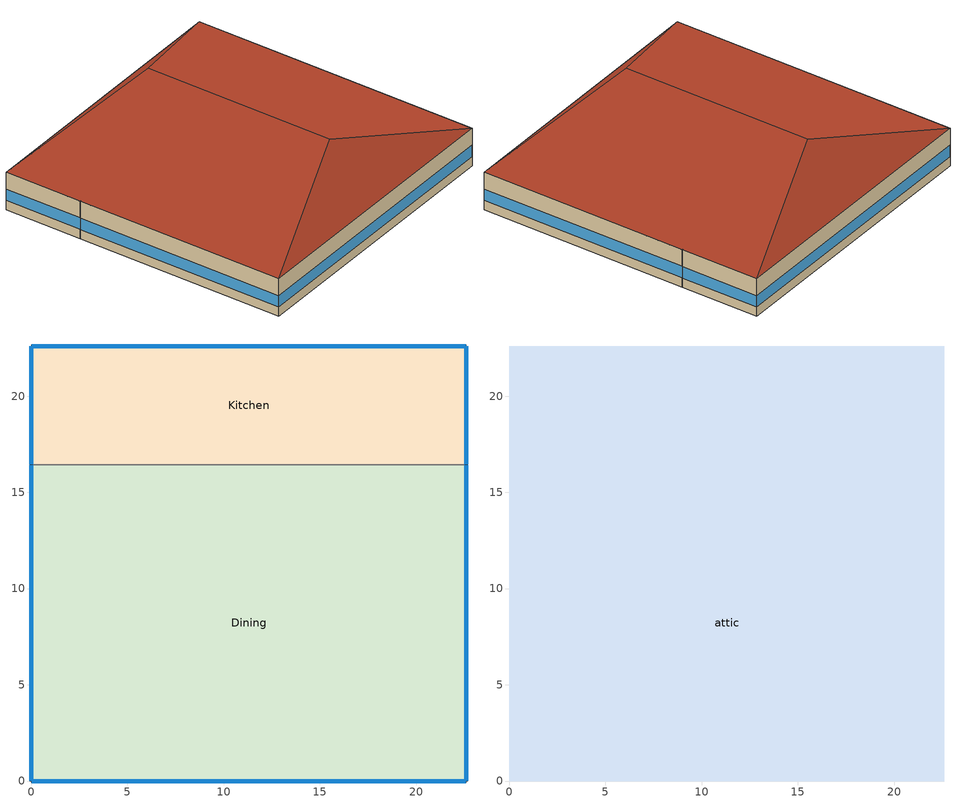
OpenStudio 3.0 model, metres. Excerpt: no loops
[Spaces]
Kitchen
 floor ground: 22.61,22.61 22.61,16.44 0,16.44 0,22.61 z0
 wall outside: 22.61,16.44 22.61,22.61 0,22.61 0,16.44 z0:3.05
 wall to Dining: 0,16.44 22.61,16.44 z0:3.05
 window (BTAP-Ext-FixedWindow:U=0.220 SHGC=0.600): 22.61,16.47 22.61,22.58 / 22.58,22.61 0.03,22.61 / 0,22.58 0,16.47 z0.76:1.68
Dining
 floor ground: 22.61,16.44 22.61,0 0,0 0,16.44 z0
 wall outside: 0,16.44 0,0 22.61,0 22.61,16.44 z0:3.05
 window (BTAP-Ext-FixedWindow:U=0.220 SHGC=0.600): 22.61,0.03 22.61,16.42 / 0.03,0 22.58,0 / 0,16.42 0,0.03 z0.76:1.68
attic
 floor to Dining: 22.61,16.44 22.61,0 0,0 0,16.44 z3.05
 floor to Kitchen: 22.61,22.61 22.61,16.44 0,16.44 0,22.61 z3.05
 roof outside: 11.3,18.84,6.82 22.61,22.61,3.05 0,22.61,3.05; 11.3,3.77,6.82 0,0,3.05 22.61,0,3.05; 11.3,18.84,6.82 0,22.61,3.05 0,0,3.05 11.3,3.77,6.82; 11.3,3.77,6.82 22.61,0,3.05 22.61,22.61,3.05 11.3,18.84,6.82
[Schedule:Day]
Clothing Schedule Summer Clothes: 24, 0, 0.5
NECB-B-Occupancy Default|Wkdy Day: 1, 0, 0.3, 2, 0, 0.1, 9, 0, 0, 10, 0, 0.1, 11, 0, 0.2, 12, 0, 0.5, 13, 0, 0.9, 14, 0, 0.8, 15, 0, 0.5, 17, 0, 0.2, 18, 0, 0.3, 19, 0, 0.6, 22, 0, 0.9, 23, 0, 0.6, 24, 0, 0.4
NECB-B-Occupancy Sat Day: 1, 0, 0.5, 2, 0, 0.3, 9, 0, 0, 10, 0, 0.1, 11, 0, 0.2, 12, 0, 0.5, 13, 0, 0.9, 14, 0, 0.8, 15, 0, 0.5, 17, 0, 0.2, 18, 0, 0.3, 19, 0, 0.6, 22, 0, 0.9, 24, 0, 0.6
NECB-B-Occupancy Sun|Hol Day: 1, 0, 0.1, 2, 0, 0.3, 10, 0, 0, 11, 0, 0.1, 12, 0, 0.4, 14, 0, 0.5, 15, 0, 0.4, 18, 0, 0.2, 19, 0, 0.5, 21, 0, 0.7, 22, 0, 0.5, 23, 0, 0.3, 24, 0, 0.1
NECB-B-Lighting Default|Wkdy Day; NECB-B-Lighting Sat Day; NECB-B-Electric-Equipment Default|Wkdy Day; NECB-B-Electric-Equipment Sat Day: 1, 0, 0.9, 2, 0, 0.5, 9, 0, 0.1, 10, 0, 0.5, 11, 0, 0.7, 24, 0, 0.9
NECB-B-Lighting Sun|Hol Day; NECB-B-Electric-Equipment Sun|Hol Day: 2, 0, 0.5, 10, 0, 0.1, 11, 0, 0.5, 23, 0, 0.9, 24, 0, 0.5
NECB-B-Thermostat Setpoint-Cooling Sat Day: 1, 0, 24, 8, 0, 35, 24, 0, 24
NECB-B-Thermostat Setpoint-Cooling Sun|Hol Day: 9, 0, 35, 23, 0, 24, 24, 0, 35
NECB-B-Service Water Heating Default|Wkdy Day: 1, 0, 0.6, 2, 0, 0.5, 9, 0, 0.05, 11, 0, 0.7, 12, 0, 0.4, 13, 0, 0.5, 15, 0, 0.6, 16, 0, 0.4, 18, 0, 0.3, 19, 0, 0.4, 20, 0, 0.5, 22, 0, 0.8, 24, 0, 0.9
NECB-B-Service Water Heating Sat Day: 1, 0, 0.7, 2, 0, 0.6, 9, 0, 0.05, 11, 0, 0.7, 12, 0, 0.4, 13, 0, 0.5, 15, 0, 0.6, 16, 0, 0.4, 18, 0, 0.3, 19, 0, 0.4, 20, 0, 0.5, 22, 0, 0.8, 24, 0, 0.9
NECB-B-Service Water Heating Sun|Hol Day: 1, 0, 0.5, 2, 0, 0.6, 9, 0, 0.05, 11, 0, 0.7, 12, 0, 0.4, 13, 0, 0.5, 15, 0, 0.6, 16, 0, 0.4, 18, 0, 0.3, 19, 0, 0.4, 20, 0, 0.5, 22, 0, 0.8, 24, 0, 0.5
sys|doas|shr>none|sc>ccashp|sh>ccashp|ssf>cv|zh>vrf|zc>vrf|srf>none| Occ Sch Saturday; sys|doas|shr>none|sc>ccashp|sh>ccashp|ssf>cv|zh>vrf|zc>vrf|srf>none| 1 Occ Sch Saturday: 2, 0, 1, 10, 0, 0, 24, 0, 1
sys|doas|shr>none|sc>ccashp|sh>ccashp|ssf>cv|zh>vrf|zc>vrf|srf>none| Occ Sch Sunday; sys|doas|shr>none|sc>ccashp|sh>ccashp|ssf>cv|zh>vrf|zc>vrf|srf>none| 1 Occ Sch Sunday: 1, 0, 0, 2, 0, 1, 11, 0, 0, 23, 0, 1, 24, 0, 0
